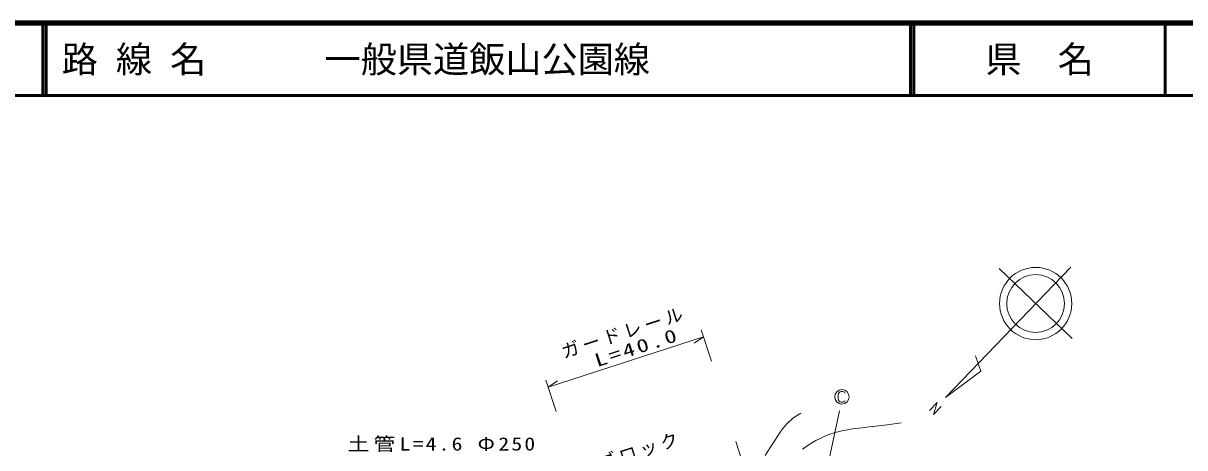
# Model space of a CAD drawing. Units: millimetres, scale not verified. Extents: x 40000 to 680000, y 20000 to 380000.
# Drawn here: x 175058 to 335699, y 321246 to 380000 of the extents above; entities that cross this region are included whole.
import ezdxf
from ezdxf.enums import TextEntityAlignment as Align

# ---------------------------------------------------------------- set-up
doc = ezdxf.new("R2010")
doc.units = ezdxf.units.MM
doc.header["$LTSCALE"] = 1000
for name, color, linetype, lineweight in [('M-BGD', 7, 'Continuous', 13), ('M-BMK-SRVR', 3, 'Continuous', 13), ('M-STR-HTXT', 7, 'Continuous', 13), ('M-TTL', 2, 'Continuous', 140), ('M-TTL-LINE', 7, 'Continuous', 50)]:
    doc.layers.add(name, color=color, linetype=linetype, lineweight=lineweight)
doc.layers.add('M-TTL-TXT', color=7, linetype='Continuous')
doc.styles.add('ＭＳ ゴシック', font='')
doc.styles.get('ＭＳ ゴシック').set_extended_font_data('MS Gothic')

msp = doc.modelspace()

# ---------------------------------------------------------------- linework, layer by layer
at = {"layer": 'M-BGD'}
for points in [[(288730, 328774), (288690, 328869), (288620, 328939), (288525, 328994), (288410, 329024), (288215, 329024), (288060, 328994), (287900, 328884), (287805, 328744), (287765, 328544), (287765, 328054), (287805, 327844), (287880, 327719), (288025, 327614), (288205, 327574), (288395, 327574), (288540, 327589), (288615, 327634), (288685, 327699), (288715, 327769)], [(277668, 320168), (278363, 321270), (279003, 322274), (279420, 322921), (279857, 323563), (280132, 323934), (280428, 324298), (280680, 324579), (280952, 324852), (281165, 325044), (281465, 325286), (281787, 325519), (282618, 326058)], [(296480, 324700), (294531, 324436), (292565, 324190), (292415, 324172), (291087, 324022), (289763, 323853), (289101, 323748), (288444, 323623), (287909, 323502), (287369, 323360), (287083, 323275), (286600, 323114), (286123, 322934), (285643, 322731), (285161, 322504), (284687, 322260), (284214, 321992), (283749, 321706), (283287, 321398), (282836, 321073)]]:
    msp.add_lwpolyline(points, dxfattribs=at)
msp.add_circle((288290, 328299), 1000, dxfattribs=at)
at = {"layer": 'M-BMK-SRVR'}
for p, q in [((302615, 328218), (319923, 346258)), ((310026, 346053), (320128, 336360)), ((307491, 331855), (306740, 333961)), ((302615, 328218), (307491, 331855)), ((301454, 327534), (300388, 326411)), ((300961, 325863), (301454, 327534)), ((302029, 326977), (300961, 325863))]:
    msp.add_line(p, q, dxfattribs=at)
for radius in [5000, 4000]:
    msp.add_circle((315077, 341207), radius, dxfattribs=at)
at = {"layer": 'M-STR-HTXT'}
for p, q in [((270225, 333240), (268830, 337551)), ((247657, 329648), (269138, 336600)), ((269138, 336600), (267844, 335728)), ((248745, 326288), (247349, 330599)), ((247657, 329648), (248952, 330520)), ((287939, 326359), (285628, 315646)), ((274824, 318380), (273621, 322111))]:
    msp.add_line(p, q, dxfattribs=at)
at = {"layer": 'M-TTL'}
msp.add_line((680000, 380000), (40000, 380000), dxfattribs=at)
at = {"layer": 'M-TTL-LINE'}
for p, q in [((177750, 380000), (177750, 370000)), ((178250, 380000), (178250, 370000)), ((297750, 380000), (297750, 370000)), ((298250, 380000), (298250, 370000)), ((333000, 380000), (333000, 370000)), ((40000, 370000), (680000, 370000))]:
    msp.add_line(p, q, dxfattribs=at)

# ---------------------------------------------------------------- texts
at = {"layer": 'M-STR-HTXT', "char_height": 1833, "attachment_point": 7, "style": 'ＭＳ ゴシック'}
for s, insert, rotation in [('\\T1.2;ガードレール', (249869, 333501), 17.934), ('\\T1.2;\\W1.35;L=40.0', (254438, 332368), 17.934), ('\\T1.2;\\W1.35;L=40.0', (254438, 332368), 17.934), ('\\T1.2;ブロック', (254981, 317963), 17.879)]:
    msp.add_mtext(s, dxfattribs=dict(at, insert=insert, rotation=rotation))
at = {"layer": 'M-STR-HTXT', "insert": (219916, 320661), "char_height": 1833, "attachment_point": 7, "style": 'ＭＳ ゴシック'}
msp.add_mtext('\\T1.2;\\W1.2;土管L=4.6\\~Φ250', dxfattribs=at)
at = {"layer": 'M-TTL-TXT', "style": 'ＭＳ ゴシック'}
for s, p in [('路 線 名', (180380, 375000)), ('一般県道飯山公園線', (216734, 375000))]:
    msp.add_text(s, height=3666, dxfattribs=at).set_placement(p, align=Align.MIDDLE_LEFT)
msp.add_text('県\u3000名', height=3666, dxfattribs=at).set_placement((315625, 375000), align=Align.MIDDLE_CENTER)

doc.saveas('drawing.dxf')
